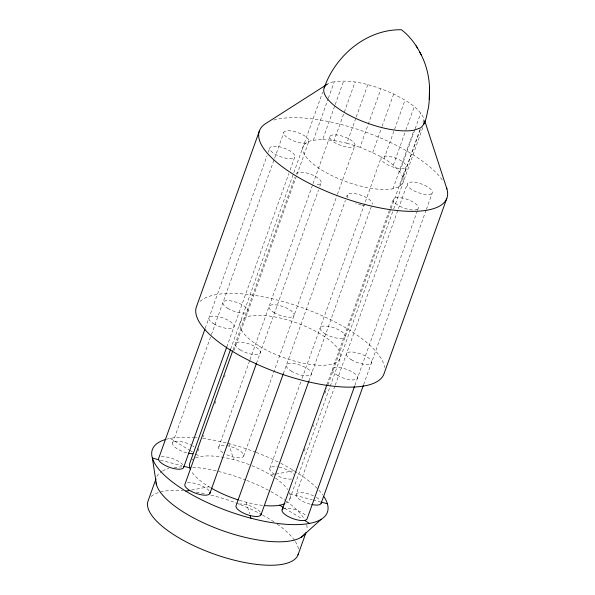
<?xml version="1.0" encoding="UTF-8"?>
<svg xmlns="http://www.w3.org/2000/svg" width="595" height="595" viewBox="0 0 595 595"><rect width="100%" height="100%" fill="white"/><g stroke="black" fill="none" stroke-linecap="round" stroke-linejoin="round"><path stroke-width="0.45" stroke-dasharray="2.98 2.23" d="M420.382 129.457L403.157 177.555L403.09 182.628L399.617 186.466L392.975 188.808A53.119 18.519 19.7 0 1 322.259 170.356A53.119 18.519 19.7 0 1 313.342 140.212L328.061 99.112M205.238 328.299L267.021 155.741M268.263 152.261L269.825 147.902M172.647 442.97L211.113 335.535M211.426 334.665L283.837 132.432M226.762 346.967L288.865 173.517M290.115 170.029L294.793 156.961A13.283 4.626 19.7 0 0 277.553 146.437A13.283 4.626 19.7 0 0 274.585 153.897A13.283 4.626 19.7 0 0 294.793 156.961M230.6 349.243L293.521 173.502M293.833 172.624L322.639 92.173M233.062 349.912L294.845 177.362M197.927 451.151L198.864 448.533M202.925 437.176L203.55 435.428M214.81 403.99L216.059 400.495M224.508 376.91L225.133 375.162M233.887 350.708L296.63 175.473M296.942 174.603L308.798 141.491A13.283 4.626 19.7 0 0 291.557 130.974A13.283 4.626 19.7 0 0 288.59 138.427A13.283 4.626 19.7 0 0 308.798 141.491M328.373 98.235L334.323 81.619C354.813 79.209 375.125 85.881 393.682 93.98C405.18 100.138 418.367 106.527 424.138 118.963L422.264 124.214M313.342 140.212L322.698 139.528L334.911 105.427M335.223 104.549L343.679 80.935M218.722 447.068L249.684 360.6M249.997 359.722L312.754 184.457M313.059 183.587L329.913 136.53M322.698 139.528L334.13 140.546L355.103 81.954M256.467 363.337L318.563 189.909M319.812 186.421L321.055 182.94M334.13 140.546L346.855 143.194L355.936 117.832M356.249 116.962L367.836 84.602M243.69 456.127L337.09 195.257M337.402 194.387L354.873 145.589A13.283 4.626 19.7 0 0 337.633 135.072A13.283 4.626 19.7 0 0 334.665 142.525A13.283 4.626 19.7 0 0 354.873 145.589M403.157 177.555C394.775 161.2 375.981 154.112 360.012 147.3L380.993 88.707M283.279 373.794L345.375 200.374M346.625 196.893L347.249 195.145M372.701 152.573L381.782 127.211M382.094 126.341L393.682 93.98M269.877 468.332L300.839 381.864M302.089 378.375L381.068 157.801M384.058 158.664L405.039 100.072M308.872 381.112L371.585 205.952M393.31 165.15L405.522 131.049M405.835 130.171L414.291 106.557M392.975 188.808L413.949 130.216M399.825 171.598L414.856 129.621M415.169 128.743L420.806 113.005M326.856 384.883L389.889 208.83M390.201 207.96L393.325 199.251M304.224 451.188L305.161 448.571M312.977 426.734L313.602 424.986M324.863 393.548L326.737 388.304M327.994 384.809L390.744 209.559M391.056 208.681L406.028 166.86A13.283 4.626 19.7 0 0 388.788 156.336A13.283 4.626 19.7 0 0 385.82 163.789A13.283 4.626 19.7 0 0 406.028 166.86M399.617 186.466L420.591 127.873M289.802 499.019L393.384 209.738M393.697 208.86L422.814 127.538M310.203 504.173A13.283 4.626 19.7 0 1 296.146 494.311L334.918 386.006M335.238 385.136L407.33 183.781M354.947 385.21L417.355 210.92M417.668 210.05L418.285 208.309A13.283 4.626 19.7 0 0 401.045 197.785A13.283 4.626 19.7 0 0 398.077 205.238A13.283 4.626 19.7 0 0 418.285 208.309M363.642 384.586L426.057 210.266M426.37 209.395L432.297 192.839A13.283 4.626 19.7 0 0 415.057 182.315A13.283 4.626 19.7 0 0 412.09 189.768A13.283 4.626 19.7 0 0 432.297 192.839M326.12 84.959L327.681 83.962M191.478 490.064L208.971 486.755M270.77 475.055L293.945 470.675M160.405 460.173L181.832 465.759M289.877 493.947L312.197 499.77M313.089 500.008L320.236 501.868M346.855 143.194L360.012 147.3M170.2 438.389L188.957 449.835M189.723 450.303L192.787 452.17M195.792 454.007L200.061 456.61M284.663 508.234L302.275 518.981M228.844 443.602L233.567 459.593M246.181 502.217L249.595 513.768M151.123 496.528A79.678 27.772 19.7 0 1 183.401 490.57M196.283 492.102A79.678 27.772 19.7 0 1 205.305 493.82M210.853 495.099A79.678 27.772 19.7 0 1 261.659 514.541M262.469 514.987A79.678 27.772 19.7 0 1 274.198 522.038M277.203 524.098A79.678 27.772 19.7 0 1 294.8 540.721M295.306 541.487A79.678 27.772 19.7 0 1 298.512 549.163M156.916 476.431A79.678 27.772 19.7 0 1 161.803 471.411M162.45 471.032A79.678 27.772 19.7 0 1 168.868 468.548M174.09 467.514A79.678 27.772 19.7 0 1 181.966 466.882M192.683 467.201A79.678 27.772 19.7 0 1 245.98 480.106M246.828 480.433A79.678 27.772 19.7 0 1 270.048 491.106M270.859 491.552A79.678 27.772 19.7 0 1 285.593 500.663M286.321 501.176A79.678 27.772 19.7 0 1 304.171 518.81M306.73 524.827A79.678 27.772 19.7 0 1 306.849 529.981M166.362 439.266A92.961 32.405 19.7 0 1 194.372 437.556M195.279 437.63A92.961 32.405 19.7 0 1 197.116 437.794M202.746 438.426A92.961 32.405 19.7 0 1 255.352 452.074M256.222 452.408A92.961 32.405 19.7 0 1 279.91 462.873M280.736 463.297A92.961 32.405 19.7 0 1 318.332 489.611M318.913 490.235A92.961 32.405 19.7 0 1 322.81 494.966M222.85 452.661A13.283 4.626 19.7 0 1 225.944 445.536A13.283 4.626 19.7 0 1 243.801 455.42A13.283 4.626 19.7 0 1 226.323 454.58M289.356 492.534A53.119 18.519 19.7 0 1 286.329 502.857M262.588 505.363A53.119 18.519 19.7 0 1 239.153 500.194M210.474 487.647A53.119 18.519 19.7 0 1 191.121 470.749M191.895 460.069A53.119 18.519 19.7 0 1 193.42 458.946M195.554 457.89A53.119 18.519 19.7 0 1 251.038 465.335M251.901 465.677A53.119 18.519 19.7 0 1 274.615 477.525M275.344 478.03A53.119 18.519 19.7 0 1 287.683 489.536M186.704 452.825A13.283 4.626 19.7 0 1 172.877 442.568A13.283 4.626 19.7 0 1 192.192 445.64M192.854 446.034A13.283 4.626 19.7 0 1 194.089 446.838M187.432 482.872A13.283 4.626 19.7 0 1 209.053 490.711M238.588 504.136A13.283 4.626 19.7 0 1 260.208 511.983M283.004 508.822A13.283 4.626 19.7 0 1 294.689 509.454A13.283 4.626 19.7 0 1 306.284 516.081M291.602 479.042A13.283 4.626 19.7 0 1 277.471 475.851M274.637 474.327A13.283 4.626 19.7 0 1 277.605 466.874M279.167 467.157A13.283 4.626 19.7 0 1 293.566 474.111M296.146 494.311A13.283 4.626 19.7 0 1 313.513 495.858M316.354 497.383A13.283 4.626 19.7 0 1 320.296 500.611M161.171 456.893A13.283 4.626 19.7 0 1 182.784 464.74M364.49 205.669A13.283 4.626 19.7 0 1 362.117 205.208M361.306 205.007A13.283 4.626 19.7 0 1 355.609 203.014M348.06 197.904A13.283 4.626 19.7 0 1 358.153 194.349A13.283 4.626 19.7 0 1 372.21 204.204M296.094 173.881A13.283 4.626 19.7 0 1 314.933 176.165A13.283 4.626 19.7 0 1 316.19 184.658M326.157 85.085A53.119 18.519 19.7 0 1 334.323 81.619M273.752 120.078A99.596 34.718 19.7 0 1 364.542 131.711A99.596 34.718 19.7 0 1 442.509 180.278M200.039 301.427A99.596 34.718 19.7 0 1 301.955 307.608A99.596 34.718 19.7 0 1 384.578 367.524M259.323 346.134A53.119 18.519 19.7 0 0 340.154 358.406A53.119 18.519 19.7 0 0 271.194 316.317A53.119 18.519 19.7 0 0 259.323 346.134M337.246 375.155A13.283 4.626 19.7 0 0 357.446 378.219A13.283 4.626 19.7 0 0 340.206 367.703A13.283 4.626 19.7 0 0 337.246 375.155M291.163 371.057A13.283 4.626 19.7 0 0 311.371 374.121A13.283 4.626 19.7 0 0 294.131 363.605A13.283 4.626 19.7 0 0 291.163 371.057M240.008 349.786A13.283 4.626 19.7 0 0 260.216 352.857A13.283 4.626 19.7 0 0 242.976 342.333A13.283 4.626 19.7 0 0 240.008 349.786M213.746 323.806A13.283 4.626 19.7 0 0 233.954 326.878A13.283 4.626 19.7 0 0 216.714 316.354A13.283 4.626 19.7 0 0 213.746 323.806M273.826 312.442A13.283 4.626 19.7 0 0 294.034 315.506A13.283 4.626 19.7 0 0 276.794 304.99A13.283 4.626 19.7 0 0 273.826 312.442M227.751 308.336A13.283 4.626 19.7 0 0 247.959 311.408A13.283 4.626 19.7 0 0 230.719 300.884A13.283 4.626 19.7 0 0 227.751 308.336M324.982 333.706A13.283 4.626 19.7 0 0 345.189 336.777A13.283 4.626 19.7 0 0 327.949 326.253A13.283 4.626 19.7 0 0 324.982 333.706M351.251 359.685A13.283 4.626 19.7 0 0 371.459 362.749A13.283 4.626 19.7 0 0 354.218 352.233A13.283 4.626 19.7 0 0 351.251 359.685"/><path stroke-width="0.89" d="M324.989 86.372A53.119 18.519 19.7 0 0 352.597 116.888A53.119 18.519 19.7 0 0 413.949 130.216L420.591 127.873C426.414 122.994 426.555 114.738 428.407 107.896C429.568 100.86 429.389 93.742 429.493 86.632C428.846 74.635 425.745 62.668 419.75 52.211M429.493 86.632L429.337 99.551M424.064 124.035L424.094 122.347M259.539 130.543L196.603 306.313A99.596 34.718 19.7 0 0 277.374 372.559A99.596 34.718 19.7 0 0 383.842 374.255L446.778 198.485M204.925 329.169L158.642 458.44A13.283 4.626 19.7 0 0 171.055 467.826A13.283 4.626 19.7 0 0 183.624 466.227L189.872 467.856M155.964 478.901L148.2 500.603A79.678 27.772 19.7 0 0 214.981 554.369A79.678 27.772 19.7 0 0 298.452 553.417M183.602 467.499L226.762 346.967M230.6 349.243L189.946 462.784A53.119 18.519 19.7 0 0 190.385 469.277M232.749 350.782L184.904 484.412A13.283 4.626 19.7 0 0 197.317 493.798A13.283 4.626 19.7 0 0 209.886 492.206M209.871 493.471L256.467 363.337M283.279 373.794L236.059 505.683A13.283 4.626 19.7 0 0 248.472 515.069A13.283 4.626 19.7 0 0 261.041 513.47M261.026 514.742L308.872 381.112M282.134 509.781L326.856 384.883M354.635 386.081L307.102 518.84A13.283 4.626 19.7 0 1 291.29 517.985A13.283 4.626 19.7 0 1 283.004 508.822M297.983 554.957L306.068 532.384M321.107 503.37L363.329 385.463M324.208 87.8C335.327 55.707 366.49 29.125 401.409 29.75C410.23 36.377 416.656 45.622 421.535 55.409M301.167 537.27L321.166 519.323M326.12 84.959L266.054 123.344A99.596 34.718 19.7 0 0 342.051 197.406A99.596 34.718 19.7 0 0 446.406 187.47M185.804 491.135L189.664 490.406M158.62 459.704L152.372 458.076L156.478 484.769M327.376 503.734L321.129 502.106A13.283 4.626 19.7 0 1 311.817 504.553M279.687 505.2L283.242 507.371M304.573 520.387L309.549 523.422M416.173 45.822L417.564 48.307M424.711 120.718L446.912 188.972M250.116 515.538L250.904 518.208M305.198 533.655A79.678 27.772 19.7 0 1 225.594 531.699A79.678 27.772 19.7 0 1 156.061 482.954M323.948 496.624A92.961 32.405 19.7 0 1 228.45 511.231A92.961 32.405 19.7 0 1 165.462 439.527M284.96 503.593A53.119 18.519 19.7 0 1 264.388 505.549M238.268 499.912A53.119 18.519 19.7 0 1 211.247 488.101M192.743 453.74A13.283 4.626 19.7 0 1 188.325 453.204"/></g></svg>
